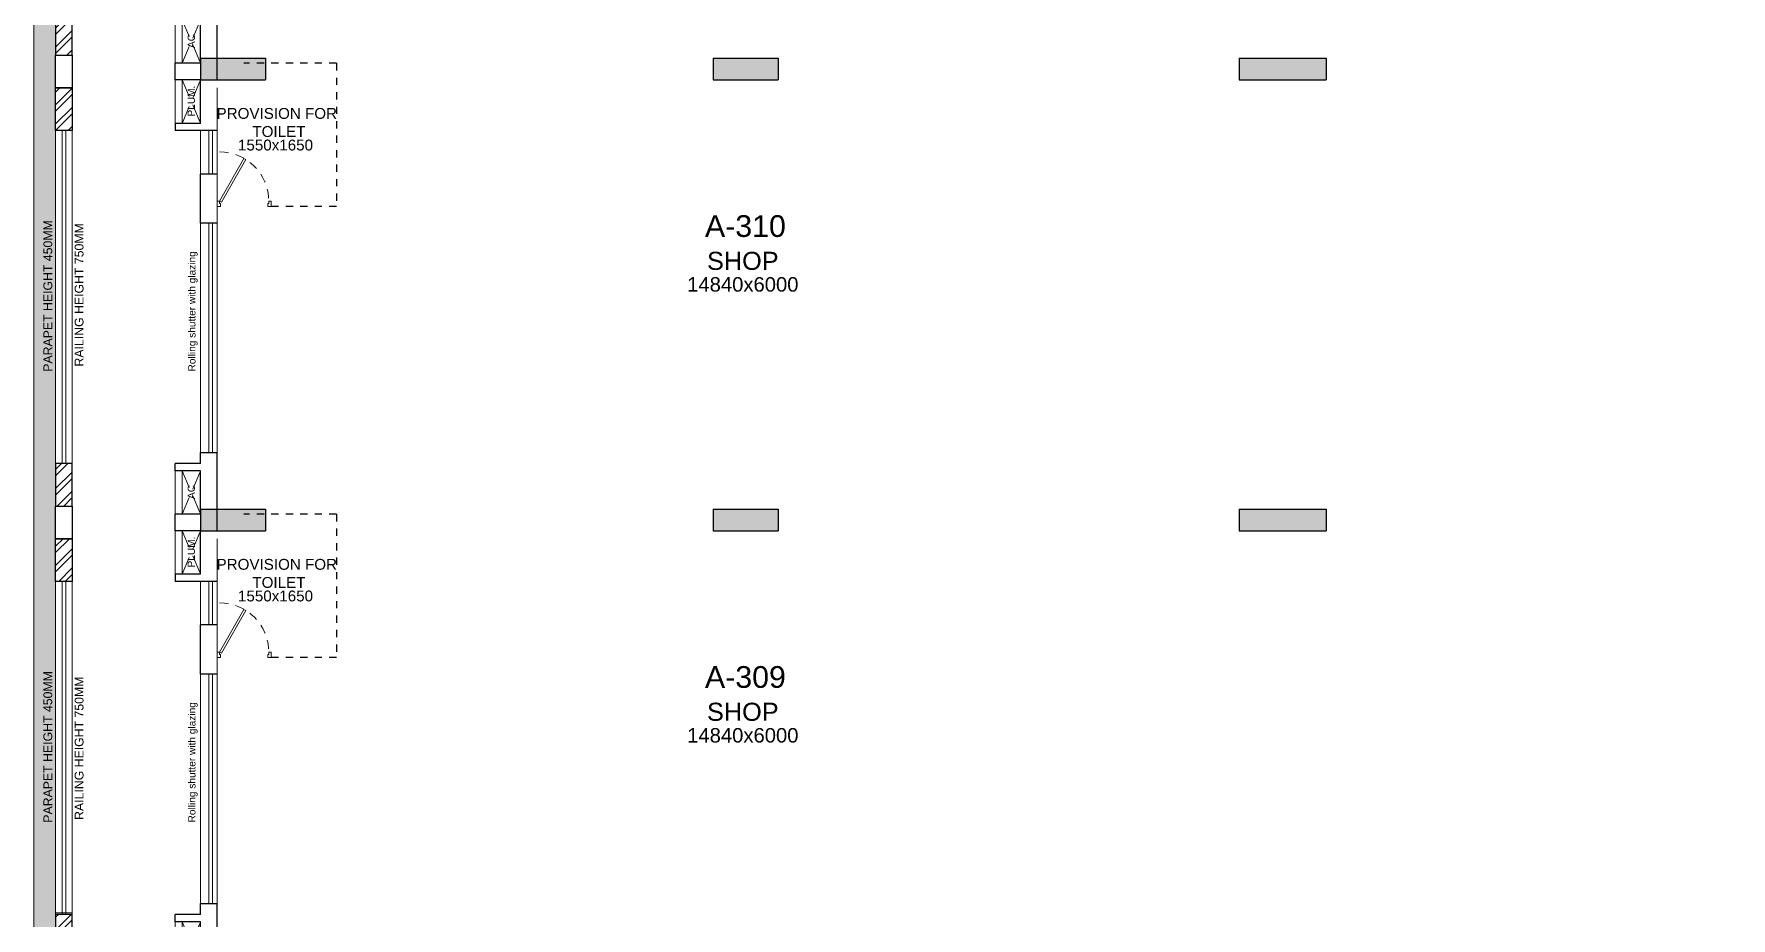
# Model space of a CAD drawing. Header units: metres. Extents: x 9819 to 10514, y 4405 to 4599.
# Drawn here: x 10377.4 to 10400.85, y 4562.44 to 4574.66 of the extents above; entities that cross this region are included whole.
import ezdxf
from ezdxf.enums import TextEntityAlignment as Align

# ---------------------------------------------------------------- set-up
doc = ezdxf.new("R2010")
doc.units = ezdxf.units.M
doc.header["$MEASUREMENT"] = 0
doc.linetypes.add('DASHED2', pattern=[0.375, 0.25, -0.125])
doc.linetypes.add('HIDDEN', pattern=[0.375, 0.25, -0.125])
doc.layers.add('A_COL. NO', color=4, linetype='Continuous')
doc.layers.add('STRU. COL.', color=1, linetype='Continuous')
for name, color, linetype, lineweight in [('A_CONC', 1, 'Continuous', 30), ('A_DOOR-WIN', 23, 'Continuous', 9), ('A_DOTTED', 8, 'HIDDEN', 0), ('A_ELE 0.15', 252, 'Continuous', 15), ('A_GLAZE', 140, 'Continuous', 5), ('A_LEDGE', 252, 'Continuous', 15), ('A_SHOP NO.', 113, 'Continuous', 5), ('A_SILL 0.09', 9, 'Continuous', 9), ('A_SILL 0.25', 25, 'Continuous', 15), ('A_SILL 0.25-RefEdit0', 25, 'Continuous', 15), ('A_TEXT', 7, 'Continuous', 5), ('A_WALL', 7, 'Continuous', 30), ('A_Wall Hatch', 8, 'Continuous', 5), ('Doorline', 251, 'DASHED2', 13)]:
    doc.layers.add(name, color=color, linetype=linetype, lineweight=lineweight)
doc.layers.get('A_COL. NO').off()
doc.styles.get("Standard").update_dxf_attribs({"font": 'arial.ttf'})

# ---------------------------------------------------------------- blocks, each defined once
blk = doc.blocks.new('D 750')
at = {"layer": 'A_DOOR-WIN'}
for points in [[(-0.372, 0.665), (-0.035, 0.075), (-0.063, 0.059), (-0.4, 0.649)], [(-0.75, 0.075), (-0.75, 0), (-0.7, 0), (-0.7, 0.043), (-0.715, 0.043), (-0.715, 0.075)], [(0, 0.075), (0, 0), (-0.05, 0), (-0.05, 0.043), (-0.035, 0.043), (-0.035, 0.075)]]:
    blk.add_lwpolyline(points, close=True, dxfattribs=at)
at = {"layer": 'Doorline', "ltscale": 0.5}
blk.add_arc((-0.035, 0.075), 0.68, 90, 180, dxfattribs=at)
blk = doc.blocks.new('Typical shops 3rd')
at = {"layer": 'A_DOOR-WIN'}
for p, q in [((0.465, -5.38), (0.465, -2.21)), ((0.515, -5.38), (0.515, -2.21))]:
    blk.add_line(p, q, dxfattribs=at)
at = {"layer": 'A_DOTTED'}
for p, q in [((0.1, -0.83), (0.35, -0.23)), ((0.1, -0.23), (0.35, -0.83)), ((0.1, -6.23), (0.35, -5.63)), ((0.1, -5.63), (0.35, -6.23))]:
    blk.add_line(p, q, dxfattribs=at)
at = {"layer": 'A_GLAZE'}
for p, q in [((0.465, -1.53), (0.465, -0.93)), ((0.515, -1.53), (0.515, -0.93))]:
    blk.add_line(p, q, dxfattribs=at)
at = {"layer": 'A_LEDGE'}
for p, q in [((0, -0.83), (0, -0.23)), ((0.1, -0.83), (0.1, -0.23)), ((0, -5.63), (0, -6.23)), ((0.1, -5.63), (0.1, -6.23))]:
    blk.add_line(p, q, dxfattribs=at)
at = {"layer": 'A_SILL 0.09'}
for p, q in [((0.58, -0.34), (0.58, -5.38)), ((0.35, -1.53), (0.35, -0.93)), ((0.35, -5.38), (0.35, -2.21))]:
    blk.add_line(p, q, dxfattribs=at)
at = {"layer": 'A_WALL'}
for p, q in [((0, -0.23), (0, 0)), ((0.35, -0.23), (0, -0.23)), ((0.35, -0.83), (0.35, -0.23)), ((0.35, -0.83), (0, -0.83)), ((0, -0.83), (0, -0.93)), ((0.58, -0.93), (0, -0.93)), ((0.35, -2.21), (0.35, -1.53)), ((0.58, -1.53), (0.35, -1.53)), ((0.58, -2.21), (0.35, -2.21)), ((0.35, -5.38), (0.58, -5.38)), ((0.35, -5.53), (0.35, -5.38)), ((0.58, -6.46), (0.58, -5.38)), ((0.35, -5.53), (0, -5.53)), ((0, -5.63), (0, -5.53)), ((0.35, -5.63), (0, -5.63)), ((0.35, -6.23), (0.35, -5.63)), ((0.35, -6.23), (0, -6.23))]:
    blk.add_line(p, q, dxfattribs=at)
at = {"layer": 'A_WALL', "color": 252, "linetype": 'DASHED2', "ltscale": 0.3, "true_color": 0x939598}
blk.add_line((2.23, 0), (0.95, 0), dxfattribs=at)
blk.add_lwpolyline([(2.23, 0), (2.23, -1.98), (1.33, -1.98)], dxfattribs=at)
at = {"layer": 'A_DOOR-WIN', "xscale": -1}
blk.add_blockref('D 750', (0.58, -1.98), dxfattribs=at)
at = {"layer": 'A_TEXT'}
for s, p in [('PLUM.', (0.274, -0.523)), ('Rolling shutter with glazing', (0.282, -3.428)), ('AC', (0.274, -5.923))]:
    blk.add_text(s, height=0.1, rotation=90, dxfattribs=at).set_placement(p, align=Align.CENTER)
for s, height, p in [('1550x1650', 0.15, (1.388, -1.205)), ('SHOP', 0.25, (7.845, -2.855)), ('14840x6000', 0.2, (7.845, -3.155))]:
    blk.add_text(s, height=height, dxfattribs=at).set_placement(p, align=Align.CENTER)
at = {"layer": 'A_TEXT', "insert": (0.419, -0.618), "char_height": 0.15, "width": 1.97366, "attachment_point": 1}
blk.add_mtext('\\pxqc;PROVISION FOR\\P TOILET ', dxfattribs=at)
blk = doc.blocks.new('Balcony projections')
at = {"transparency": 33554493}
h = blk.add_hatch(color=256, dxfattribs=at)
h.dxf.hatch_style = 1
h.paths.add_polyline_path([(-0.53, -72.15), (33.98, -72.15), (33.98, 0.53), (-0.53, 0.53)])
h.paths.add_polyline_path([(-0.23, -71.85), (33.68, -71.85), (33.68, 0.23), (-0.23, 0.23)], flags=16)
at = {"lineweight": 30, "true_color": 0x636466}
h = blk.add_hatch(dxfattribs=at)
h.set_pattern_fill('ANSI32', color=251, scale=0.5)
h.set_pattern_definition([(45, (-9876.61707, -4400.77705), (-0.1325825215, 0.1325825215), []), (45, (-9876.52869, -4400.77705), (-0.1325825215, 0.1325825215), [])])
h.paths.add_polyline_path([(31.79, 0.23), (31.79, 0), (33.45, 0), (33.45, -1.66), (33.68, -1.66), (33.68, 0.23)])
h.paths.add_polyline_path([(33.68, -2.7), (33.68, -2.11), (33.45, -2.11), (33.45, -2.7)])
h.paths.add_polyline_path([(33.68, -7.3), (33.68, -7.89), (33.45, -7.89), (33.45, -7.3)])
h.paths.add_polyline_path([(33.68, -8.93), (33.68, -8.34), (33.45, -8.34), (33.45, -8.93)])
h.paths.add_polyline_path([(33.68, -13.53), (33.68, -14.12), (33.45, -14.12), (33.45, -13.53)])
h.paths.add_polyline_path([(33.68, -15.16), (33.68, -14.57), (33.45, -14.57), (33.45, -15.16)])
h.paths.add_polyline_path([(33.68, -19.76), (33.68, -20.35), (33.45, -20.35), (33.45, -19.76)])
h.paths.add_polyline_path([(33.68, -21.39), (33.68, -20.8), (33.45, -20.8), (33.45, -21.39)])
h.paths.add_polyline_path([(33.68, -25.99), (33.68, -26.58), (33.45, -26.58), (33.45, -25.99)])
h.paths.add_polyline_path([(33.68, -27.62), (33.68, -27.03), (33.45, -27.03), (33.45, -27.62)])
h.paths.add_polyline_path([(33.68, -32.22), (33.68, -32.81), (33.45, -32.81), (33.45, -32.22)])
h.paths.add_polyline_path([(33.68, -33.85), (33.68, -33.26), (33.45, -33.26), (33.45, -33.85)])
h.paths.add_polyline_path([(33.68, -38.23), (33.68, -38.82), (33.45, -38.82), (33.45, -38.23)])
h.paths.add_polyline_path([(33.68, -39.86), (33.68, -39.27), (33.45, -39.27), (33.45, -39.86)])
h.paths.add_polyline_path([(33.68, -46.09), (33.68, -45.5), (33.45, -45.5), (33.45, -46.09)])
h.paths.add_polyline_path([(33.68, -44.46), (33.68, -45.05), (33.45, -45.05), (33.45, -44.46)])
h.paths.add_polyline_path([(33.68, -50.69), (33.68, -51.28), (33.45, -51.28), (33.45, -50.69)])
h.paths.add_polyline_path([(33.68, -52.32), (33.68, -51.73), (33.45, -51.73), (33.45, -52.32)])
h.paths.add_polyline_path([(33.68, -58.55), (33.68, -57.96), (33.45, -57.96), (33.45, -58.55)])
h.paths.add_polyline_path([(33.68, -56.92), (33.68, -57.51), (33.45, -57.51), (33.45, -56.92)])
h.paths.add_polyline_path([(33.68, -64.76), (33.68, -63.58), (33.45, -63.58), (33.45, -64.76)])
h.paths.add_polyline_path([(31.79, -71.85), (31.79, -71.62), (33.45, -71.62), (33.45, -69.96), (33.68, -69.96), (33.68, -71.85)])
h.paths.add_polyline_path([(30.75, -71.85), (31.34, -71.85), (31.34, -71.62), (30.75, -71.62)])
h.paths.add_polyline_path([(24.96, -71.85), (24.37, -71.85), (24.37, -71.62), (24.96, -71.62)])
h.paths.add_polyline_path([(23.33, -71.85), (23.92, -71.85), (23.92, -71.62), (23.33, -71.62)])
h.paths.add_polyline_path([(8.49, -71.85), (9.08, -71.85), (9.08, -71.62), (8.49, -71.62)])
h.paths.add_polyline_path([(10.12, -71.85), (9.53, -71.85), (9.53, -71.62), (10.12, -71.62)])
h.paths.add_polyline_path([(15.91, -71.85), (16.5, -71.85), (16.5, -71.62), (15.91, -71.62)])
h.paths.add_polyline_path([(17.54, -71.85), (16.95, -71.85), (16.95, -71.62), (17.54, -71.62)])
h.paths.add_polyline_path([(1.66, -71.85), (1.66, -71.62), (0, -71.62), (0, -69.96), (-0.23, -69.96), (-0.23, -71.85)])
h.paths.add_polyline_path([(2.11, -71.85), (2.7, -71.85), (2.7, -71.62), (2.11, -71.62)])
h.paths.add_polyline_path([(-0.23, -64.76), (-0.23, -63.58), (0, -63.58), (0, -64.76)])
h.paths.add_polyline_path([(-0.23, -58.55), (-0.23, -57.96), (0, -57.96), (0, -58.55)])
h.paths.add_polyline_path([(-0.23, -56.92), (-0.23, -57.51), (0, -57.51), (0, -56.92)])
h.paths.add_polyline_path([(-0.23, -52.32), (-0.23, -51.73), (0, -51.73), (0, -52.32)])
h.paths.add_polyline_path([(-0.23, -50.69), (-0.23, -51.28), (0, -51.28), (0, -50.69)])
h.paths.add_polyline_path([(-0.23, -46.09), (-0.23, -45.5), (0, -45.5), (0, -46.09)])
h.paths.add_polyline_path([(-0.23, -44.46), (-0.23, -45.05), (0, -45.05), (0, -44.46)])
h.paths.add_polyline_path([(-0.23, -39.86), (-0.23, -39.27), (0, -39.27), (0, -39.86)])
h.paths.add_polyline_path([(-0.23, -38.23), (-0.23, -38.82), (0, -38.82), (0, -38.23)])
h.paths.add_polyline_path([(-0.23, -33.85), (-0.23, -33.26), (0, -33.26), (0, -33.85)])
h.paths.add_polyline_path([(-0.23, -32.22), (-0.23, -32.81), (0, -32.81), (0, -32.22)])
h.paths.add_polyline_path([(-0.23, -27.62), (-0.23, -27.03), (0, -27.03), (0, -27.62)])
h.paths.add_polyline_path([(-0.23, -25.99), (-0.23, -26.58), (0, -26.58), (0, -25.99)])
h.paths.add_polyline_path([(-0.23, -21.39), (-0.23, -20.8), (0, -20.8), (0, -21.39)])
h.paths.add_polyline_path([(-0.23, -19.76), (-0.23, -20.35), (0, -20.35), (0, -19.76)])
h.paths.add_polyline_path([(-0.23, -15.16), (-0.23, -14.57), (0, -14.57), (0, -15.16)])
h.paths.add_polyline_path([(-0.23, -13.53), (-0.23, -14.12), (0, -14.12), (0, -13.53)])
h.paths.add_polyline_path([(-0.23, -8.93), (-0.23, -8.34), (0, -8.34), (0, -8.93)])
h.paths.add_polyline_path([(-0.23, -7.3), (-0.23, -7.89), (0, -7.89), (0, -7.3)])
h.paths.add_polyline_path([(-0.23, -2.7), (-0.23, -2.11), (0, -2.11), (0, -2.7)])
h.paths.add_polyline_path([(1.66, 0.23), (1.66, 0), (0, 0), (0, -1.66), (-0.23, -1.66), (-0.23, 0.23)])
at = {"layer": 'A_CONC'}
for points in [[(-0.23, -14.12), (0, -14.12), (0, -14.57), (-0.23, -14.57)], [(-0.23, -20.35), (0, -20.35), (0, -20.8), (-0.23, -20.8)]]:
    blk.add_lwpolyline(points, close=True, dxfattribs=at)
at = {"layer": 'A_ELE 0.15', "color": 7, "true_color": 0xffffff}
blk.add_lwpolyline([(33.98, -33.85), (33.98, 0.53), (-0.53, 0.53), (-0.53, -33.85)], dxfattribs=at)
at = {"layer": 'A_GLAZE', "elevation": 0}
for points in [[(-0.14, -19.76), (-0.09, -19.76), (-0.09, -15.16), (-0.14, -15.16)], [(-0.14, -25.99), (-0.09, -25.99), (-0.09, -21.39), (-0.14, -21.39)]]:
    blk.add_lwpolyline(points, close=True, dxfattribs=at)
at = {"layer": 'A_SILL 0.25', "lineweight": 0}
blk.add_lwpolyline([(-0.23, -19.76), (0, -19.76), (0, -15.16), (-0.23, -15.16)], close=True, dxfattribs=at)
at = {"layer": 'A_SILL 0.25', "lineweight": 0, "elevation": 0}
blk.add_lwpolyline([(-0.23, -25.97), (0, -25.97), (0, -21.39), (-0.23, -21.39)], close=True, dxfattribs=at)
at = {"layer": 'A_SILL 0.25-RefEdit0', "color": 32, "true_color": 0xcd6928}
blk.add_lwpolyline([(33.68, -33.85), (33.68, 0.23), (-0.23, 0.23), (-0.23, -33.85)], dxfattribs=at)
at = {"layer": 'A_TEXT', "color": 32, "true_color": 0xcd6928}
for p, q in [((-0.23, -19.76), (-0.23, -15.16)), ((0, -15.16), (0, -19.76)), ((-0.23, -25.99), (-0.23, -21.39)), ((0, -21.39), (0, -25.99))]:
    blk.add_line(p, q, dxfattribs=at)
at = {"layer": 'A_WALL'}
for points in [[(-0.23, -13.53), (-0.23, -14.12), (0, -14.12), (0, -13.53)], [(-0.23, -15.16), (-0.23, -14.57), (0, -14.57), (0, -15.16)], [(-0.23, -19.76), (-0.23, -20.35), (0, -20.35), (0, -19.76)], [(-0.23, -21.39), (-0.23, -20.8), (0, -20.8), (0, -21.39)], [(-0.23, -25.99), (-0.23, -26.58), (0, -26.58), (0, -25.99)]]:
    blk.add_lwpolyline(points, close=True, dxfattribs=at)
at = {"layer": 'A_TEXT', "color": 32, "true_color": 0xcd6928, "char_height": 0.1215, "attachment_point": 1, "rotation": 90}
for insert in [(-0.399, -18.492), (-0.399, -24.722)]:
    blk.add_mtext_dynamic_manual_height_columns('PARAPET HEIGHT 450MM', width=3.42392, gutter_width=0.931, heights=[0], dxfattribs=dict(at, insert=insert))
at = {"layer": 'A_TEXT', "color": 4, "char_height": 0.1215, "attachment_point": 1, "rotation": 90}
for insert in [(0.033, -18.42), (0.033, -24.684)]:
    blk.add_mtext_dynamic_manual_height_columns('RAILING HEIGHT 750MM', width=3.42392, gutter_width=0.931, heights=[0], dxfattribs=dict(at, insert=insert))
blk = doc.blocks.new('col')
at = {"linetype": 'Continuous'}
blk.add_hatch(color=256, dxfattribs=at).paths.add_polyline_path([(0, 0), (1, 0), (1, 1), (0, 1), (0, 0)])
at = {"linetype": 'Continuous', "lineweight": 25}
for p, q in [((0, 1), (1, 1)), ((0, 1), (0, 0)), ((1, 1), (1, 0)), ((0, 0), (1, 0))]:
    blk.add_line(p, q, dxfattribs=at)
blk = doc.blocks.new('WING-A REVISEC COL.')
at = {"layer": 'STRU. COL.', "yscale": 0.3, "zscale": 0.23}
for p, xscale in [((5371.299, -8852.286), 0.9), ((5378.384, -8852.286), 0.9), ((5385.654, -8852.286), 1.2), ((5371.299, -8858.516), 0.9), ((5378.384, -8858.516), 0.9), ((5385.654, -8858.516), 1.2)]:
    blk.add_blockref('col', p, dxfattribs=dict(at, xscale=xscale))

msp = doc.modelspace()

# ---------------------------------------------------------------- linework, layer by layer
at = {"layer": 'A_SILL 0.25'}
for points in [[(10379.6962, 4588.7144), (10377.6962, 4588.7144), (10377.6962, 4516.6344), (10411.6062, 4516.6344), (10411.6062, 4588.7144), (10409.6062, 4588.7144)], [(10379.6962, 4588.4844), (10377.9262, 4588.4844), (10377.9262, 4516.8644), (10411.3762, 4516.8644), (10411.3762, 4588.4844), (10409.6062, 4588.4844)]]:
    msp.add_lwpolyline(points, dxfattribs=at)

# ---------------------------------------------------------------- block references
at = {"layer": 'A_COL. NO'}
msp.add_blockref('WING-A REVISEC COL.', (5008.3972, 13426.31), dxfattribs=at)
at = {"layer": 'A_SILL 0.25'}
msp.add_blockref('Balcony projections', (10377.9262, 4588.4844), dxfattribs=at)
at = {"layer": 'A_Wall Hatch'}
for p in [(10379.3462, 4580.4844), (10379.3462, 4574.2544), (10379.3462, 4568.0244)]:
    msp.add_blockref('Typical shops 3rd', p, dxfattribs=at)

# ---------------------------------------------------------------- texts
at = {"layer": 'A_SHOP NO.'}
for s, p in [('A-310', (10387.227, 4571.8551)), ('A-309', (10387.227, 4565.6251))]:
    msp.add_text(s, height=0.3, dxfattribs=at).set_placement(p, align=Align.CENTER)

doc.saveas('drawing.dxf')
